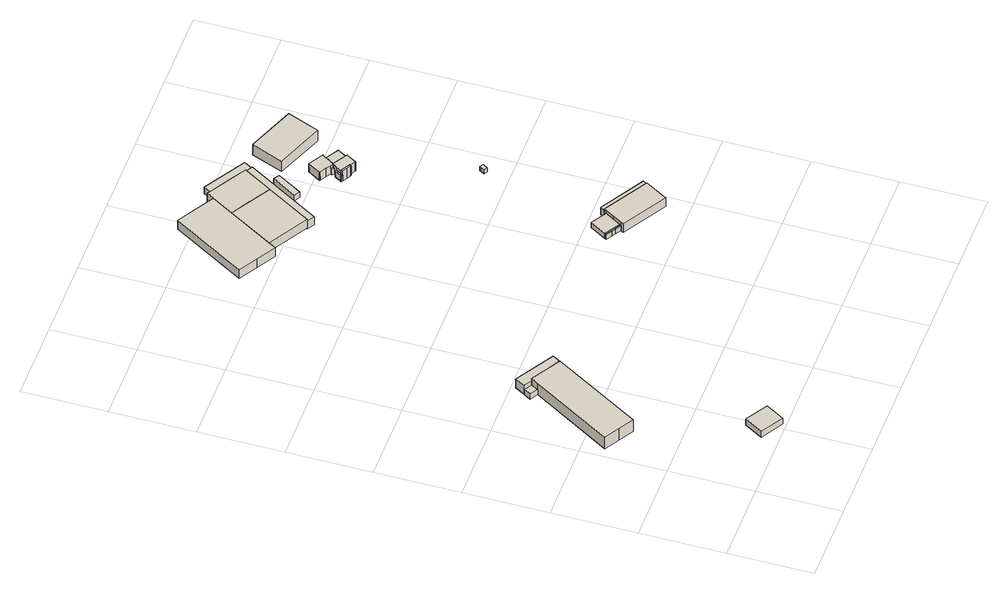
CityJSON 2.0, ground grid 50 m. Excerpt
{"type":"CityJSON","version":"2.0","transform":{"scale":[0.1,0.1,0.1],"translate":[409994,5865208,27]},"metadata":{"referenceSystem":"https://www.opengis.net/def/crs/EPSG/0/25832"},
"CityObjects":{
"building1":{"type":"Building","attributes":{"Gemeindeschluessel":"03454033","AbsoluteHoehe":"33.068","MittlereTraufHoehe":"36.823","Firsthoehe":"38.189","function":"31001_2100","roofType":"3100","measuredHeight":5.12},"address":[{"country":"Germany","locality":"Lorup","thoroughfareNumber":"20","thoroughfareName":"Am Funkturm"}],"geometry":[{"type":"MultiSurface","lod":"1","boundaries":[[[0,1,2,3]],[[4,5,6,7]],[[4,7,3,2]],[[5,4,2,1]],[[6,5,1,0]],[[7,6,0,3]]]}]},
"building2":{"type":"Building","attributes":{"Gemeindeschluessel":"03454033","AbsoluteHoehe":"33.106","MittlereTraufHoehe":"41.262","Firsthoehe":"42.823","function":"31001_2000","roofType":"3100","measuredHeight":9.72},"address":[{"country":"Germany","locality":"Lorup"}],"geometry":[{"type":"MultiSurface","lod":"1","boundaries":[[[8,9,10,11,12,13,14]],[[15,16,17,18,19,20,21]],[[15,21,14,13]],[[16,15,13,12]],[[17,16,12,11]],[[18,17,11,10]],[[19,18,10,9]],[[20,19,9,8]],[[21,20,8,14]]]}]},
"building3":{"type":"Building","attributes":{"Gemeindeschluessel":"03454033","AbsoluteHoehe":"33.053","MittlereTraufHoehe":"39.788","Firsthoehe":"39.788","function":"31001_1130","roofType":"1000","measuredHeight":6.74},"address":[{"country":"Germany","locality":"Lorup","thoroughfareNumber":"10","thoroughfareName":"Industriestraße"}],"children":["building3-1"],"geometry":[{"type":"MultiSurface","lod":"1","boundaries":[[[22,23,24,25,26,27]],[[28,29,30,31,20,18]],[[26,32,33,27]],[[29,28,26,25]],[[30,29,25,24]],[[31,30,24,23]],[[20,31,23,22]],[[18,20,22,27]],[[32,28,18,33]]]}]},
"building3-1":{"type":"BuildingPart","attributes":{"AbsoluteHoehe":"33.053","MittlereTraufHoehe":"36.864","Firsthoehe":"37.39","roofType":"2100","measuredHeight":4.34},"parents":["building3"],"geometry":[{"type":"MultiSurface","lod":"1","boundaries":[[[34,33,32,35]],[[28,18,17,36]],[[28,36,35,32]],[[17,18,33,34]],[[36,17,34,35]],[[18,28,32,33]]]}]},
"building4":{"type":"Building","attributes":{"Gemeindeschluessel":"03454033","AbsoluteHoehe":"28.9","MittlereTraufHoehe":"34.88","Firsthoehe":"36.851","function":"31001_2100","roofType":"3100","measuredHeight":7.95},"address":[{"country":"Germany","locality":"Lorup"}],"geometry":[{"type":"MultiSurface","lod":"1","boundaries":[[[37,38,39,40,41,42,43,44]],[[45,46,47,48,49,50,51,52]],[[45,52,44,43]],[[46,45,43,42]],[[47,46,42,41]],[[48,47,41,40]],[[49,48,40,39]],[[50,49,39,38]],[[51,50,38,37]],[[52,51,37,44]]]}]},
"building5":{"type":"Building","attributes":{"Gemeindeschluessel":"03454033","AbsoluteHoehe":"29.636","MittlereTraufHoehe":"32.95","Firsthoehe":"32.95","function":"51009_1610","roofType":"1000","measuredHeight":3.31},"address":[{"country":"Germany","locality":"Lorup"}],"geometry":[{"type":"MultiSurface","lod":"1","boundaries":[[[53,54,55,56]],[[57,58,59,60]],[[57,60,56,55]],[[58,57,55,54]],[[59,58,54,53]],[[60,59,53,56]]]}]},
"building6":{"type":"Building","attributes":{"Gemeindeschluessel":"03454033","AbsoluteHoehe":"29.227","MittlereTraufHoehe":"34.185","Firsthoehe":"36.943","function":"31001_2100","roofType":"9999","measuredHeight":7.72},"address":[{"country":"Germany","locality":"Lorup","thoroughfareNumber":"16","thoroughfareName":"Industriestraße"}],"geometry":[{"type":"MultiSurface","lod":"1","boundaries":[[[61,62,63,64]],[[65,66,67,68]],[[65,68,64,63]],[[66,65,63,62]],[[67,66,62,61]],[[68,67,61,64]]]}]},
"building7":{"type":"Building","attributes":{"Gemeindeschluessel":"03454033","AbsoluteHoehe":"29.611","MittlereTraufHoehe":"32.978","Firsthoehe":"33.969","function":"31001_2100","roofType":"3100","measuredHeight":4.36},"address":[{"country":"Germany","locality":"Lorup","thoroughfareNumber":"9","thoroughfareName":"Am Funkturm"}],"children":["building7-1","building7-2"],"geometry":[{"type":"MultiSurface","lod":"1","boundaries":[[[69,70,71,72]],[[73,74,75,76]],[[73,76,72,71]],[[74,73,71,70]],[[69,77,56,60,57,55,78,70]],[[76,75,69,72]],[[55,57,74,78]],[[77,75,60,56]]]}]},
"building7-1":{"type":"BuildingPart","attributes":{"AbsoluteHoehe":"29.611","MittlereTraufHoehe":"32.978","Firsthoehe":"32.978","roofType":"1000","measuredHeight":3.37},"parents":["building7"],"geometry":[{"type":"MultiSurface","lod":"1","boundaries":[[[55,54,79,78]],[[80,58,57,74]],[[80,74,78,79]],[[58,80,79,54]],[[57,58,54,55]],[[74,57,55,78]]]}]},
"building7-2":{"type":"BuildingPart","attributes":{"AbsoluteHoehe":"29.611","MittlereTraufHoehe":"32.978","Firsthoehe":"32.978","roofType":"1000","measuredHeight":3.37},"parents":["building7"],"geometry":[{"type":"MultiSurface","lod":"1","boundaries":[[[77,81,53,56]],[[59,82,75,60]],[[59,60,56,53]],[[82,59,53,81]],[[75,82,81,77]],[[56,60,75,77]]]}]},
"building8":{"type":"Building","attributes":{"Gemeindeschluessel":"03454033","AbsoluteHoehe":"29.198","MittlereTraufHoehe":"35.37","Firsthoehe":"36.32","function":"31001_2100","roofType":"3100","measuredHeight":7.12},"address":[{"country":"Germany","locality":"Lorup"}],"geometry":[{"type":"MultiSurface","lod":"1","boundaries":[[[83,84,85,86,87,88,89,90]],[[91,92,93,94,95,96,97,98]],[[91,98,90,89]],[[92,91,89,88]],[[93,92,88,87]],[[94,93,87,86]],[[95,94,86,85]],[[96,95,85,84]],[[97,96,84,83]],[[98,97,83,90]]]}]},
"building9":{"type":"Building","attributes":{"Gemeindeschluessel":"03454033","AbsoluteHoehe":"28.878","MittlereTraufHoehe":"35.361","Firsthoehe":"36.946","function":"31001_2100","roofType":"9999","measuredHeight":8.07},"address":[{"country":"Germany","locality":"Lorup"}],"geometry":[{"type":"MultiSurface","lod":"1","boundaries":[[[64,99,100,101,102,103,104,61,105,106]],[[107,51,50,108,109,110,111,112,113,114]],[[107,114,106,105]],[[51,107,105,61]],[[50,51,61,104]],[[108,50,104,103]],[[109,108,103,102]],[[110,109,102,101]],[[111,110,101,100]],[[112,111,100,99]],[[113,112,99,64]],[[114,113,64,106]]]}]},
"building10":{"type":"Building","attributes":{"Gemeindeschluessel":"03454033","AbsoluteHoehe":"29.492","MittlereTraufHoehe":"34.739","Firsthoehe":"34.997","function":"51009_1610","roofType":"2100","measuredHeight":5.5},"address":[{"country":"Germany","locality":"Lorup"}],"geometry":[{"type":"MultiSurface","lod":"1","boundaries":[[[115,116,117,118]],[[119,120,121,122]],[[119,122,118,117]],[[120,119,117,116]],[[121,120,116,115]],[[122,121,115,118]]]}]},
"building11":{"type":"Building","attributes":{"Gemeindeschluessel":"03454033","AbsoluteHoehe":"28.443","MittlereTraufHoehe":"34.592","Firsthoehe":"35.011","function":"51009_1610","roofType":"2100","measuredHeight":6.57},"address":[{"country":"Germany","locality":"Lorup"}],"children":["building11-1"],"geometry":[{"type":"MultiSurface","lod":"1","boundaries":[[[123,124,125,126,127]],[[128,129,130,131,132]],[[128,132,127,126]],[[129,128,126,125]],[[130,129,125,124]],[[123,133,134,124]],[[132,131,123,127]],[[133,131,130,134]]]}]},
"building11-1":{"type":"BuildingPart","attributes":{"AbsoluteHoehe":"28.443","MittlereTraufHoehe":"33.303","Firsthoehe":"33.303","roofType":"1000","measuredHeight":4.86},"parents":["building11"],"geometry":[{"type":"MultiSurface","lod":"1","boundaries":[[[134,133,135,136,137]],[[138,139,131,130,140]],[[138,140,137,136]],[[139,138,136,135]],[[131,139,135,133]],[[140,130,134,137]],[[130,131,133,134]]]}]},
"building12":{"type":"Building","attributes":{"Gemeindeschluessel":"03454033","AbsoluteHoehe":"29.283","MittlereTraufHoehe":"33.573","Firsthoehe":"33.573","function":"31001_2000","roofType":"1000","measuredHeight":4.29},"address":[{"country":"Germany","locality":"Lorup"}],"geometry":[{"type":"MultiSurface","lod":"1","boundaries":[[[141,142,143,144]],[[145,146,147,148]],[[145,148,144,143]],[[146,145,143,142]],[[147,146,142,141]],[[148,147,141,144]]]}]},
"building13":{"type":"Building","attributes":{"Gemeindeschluessel":"03454033","AbsoluteHoehe":"29.045","MittlereTraufHoehe":"33.987","Firsthoehe":"37.082","function":"31001_1000","roofType":"3100","measuredHeight":8.04},"address":[{"country":"Germany","locality":"Lorup"}],"children":["building13-1","building13-2","building13-3","building13-4","building13-5","building13-6","building13-7","building13-8"],"geometry":[{"type":"MultiSurface","lod":"1","boundaries":[[[149,150,151,152,153,154,155,156,157,158,159,160,161,162,163,164,165]],[[166,167,168,169,170,171,172,173,174,175,176,177,178,179,180,181,182]],[[162,183,184,163]],[[169,168,162,161]],[[170,169,161,160]],[[159,185,186,160]],[[172,171,159,158]],[[173,172,158,157]],[[174,173,157,156]],[[155,187,188,156]],[[154,189,187,155]],[[177,176,154,153]],[[178,177,153,152]],[[179,178,152,151]],[[180,179,151,150]],[[181,180,150,149]],[[182,181,149,165]],[[166,182,165,164]],[[167,166,164,163]],[[183,168,167,184]],[[185,171,170,186]],[[187,175,174,188]],[[189,176,175,187]]]}]},
"building13-1":{"type":"BuildingPart","attributes":{"AbsoluteHoehe":"29.045","MittlereTraufHoehe":"33.295","Firsthoehe":"33.295","roofType":"1000","measuredHeight":4.25},"parents":["building13"],"geometry":[{"type":"MultiSurface","lod":"1","boundaries":[[[190,191,192,193,194,195,196]],[[197,198,199,200,201,202,203]],[[197,203,196,195]],[[198,197,195,194]],[[199,198,194,193]],[[200,199,193,192]],[[201,200,192,191]],[[203,202,190,196]],[[190,202,204,205]],[[205,204,201,191]]]}]},
"building13-2":{"type":"BuildingPart","attributes":{"AbsoluteHoehe":"29.045","MittlereTraufHoehe":"33.34","Firsthoehe":"33.34","roofType":"1000","measuredHeight":4.29},"parents":["building13"],"geometry":[{"type":"MultiSurface","lod":"1","boundaries":[[[206,184,183,207]],[[168,167,208,209]],[[168,209,207,183]],[[209,208,206,207]],[[167,168,183,184]],[[208,167,184,206]]]}]},
"building13-3":{"type":"BuildingPart","attributes":{"AbsoluteHoehe":"29.045","MittlereTraufHoehe":"35.755","Firsthoehe":"37.595","roofType":"3100","measuredHeight":8.55},"parents":["building13"],"geometry":[{"type":"MultiSurface","lod":"1","boundaries":[[[210,211,212,213,214,215,216,217,218]],[[202,204,219,220,221,222,223,224,225]],[[202,225,218,217]],[[216,205,190,217]],[[215,226,227,216]],[[214,228,229,226,215]],[[221,220,214,213]],[[222,221,213,212]],[[223,222,212,211]],[[224,223,211,210]],[[225,224,210,218]],[[205,204,202,190]],[[226,219,204,227]],[[229,230,219,226]],[[228,220,230,229]]]}]},
"building13-4":{"type":"BuildingPart","attributes":{"AbsoluteHoehe":"29.045","MittlereTraufHoehe":"34.823","Firsthoehe":"37.158","roofType":"3100","measuredHeight":8.11},"parents":["building13"],"geometry":[{"type":"MultiSurface","lod":"1","boundaries":[[[228,231,232,233,234,235,236,237,238,239,240,241,242,243,244,227,229]],[[204,201,208,167,245,246,247,248,249,250,251,252,253,254,255,220,230]],[[244,191,205,227]],[[208,201,244,243]],[[242,184,206,243]],[[241,256,257,258,164,163,242]],[[240,246,259,260,256,241]],[[247,246,240,239]],[[248,247,239,238]],[[249,248,238,237]],[[250,249,237,236]],[[251,250,236,235]],[[252,251,235,234]],[[253,252,234,233]],[[254,253,233,232]],[[255,254,232,231]],[[220,255,231,228]],[[227,204,219,226]],[[226,219,230,229]],[[201,204,205,191]],[[184,167,208,206]],[[164,166,167,163]],[[256,245,261,257]],[[257,261,166,164,258]],[[260,259,245,256]],[[230,220,228,229]]]}]},
"building13-5":{"type":"BuildingPart","attributes":{"AbsoluteHoehe":"29.045","MittlereTraufHoehe":"35.141","Firsthoehe":"37.205","roofType":"3100","measuredHeight":8.16},"parents":["building13"],"geometry":[{"type":"MultiSurface","lod":"1","boundaries":[[[262,263,264,265,266,258,257,260]],[[261,166,182,267,268,269,270,259]],[[266,165,164,258]],[[267,182,266,265]],[[268,267,265,264]],[[269,268,264,263]],[[270,269,263,262]],[[260,271,272,262]],[[257,261,245,256]],[[256,245,259,260]],[[258,164,166,261,257]],[[165,182,166,164]],[[271,259,270,272]]]}]},
"building13-6":{"type":"BuildingPart","attributes":{"BezugspunktDach":"4000","AbsoluteHoehe":"29.045","MittlereTraufHoehe":"32.545","Firsthoehe":"32.545","measuredHeight":3.5},"parents":["building13"],"geometry":[{"type":"MultiSurface","lod":"1","boundaries":[[[188,187,189,273,274,275]],[[276,277,176,175,174,278]],[[276,278,275,274]],[[277,276,274,273]],[[176,277,273,189]],[[278,174,188,275]],[[175,176,189,187]],[[174,175,187,188]]]}]},
"building13-7":{"type":"BuildingPart","attributes":{"BezugspunktDach":"4000","AbsoluteHoehe":"29.045","MittlereTraufHoehe":"32.545","Firsthoehe":"32.545","measuredHeight":3.5},"parents":["building13"],"geometry":[{"type":"MultiSurface","lod":"1","boundaries":[[[279,280,281,282,272,271]],[[270,283,284,285,246,259]],[[283,270,272,282]],[[284,283,282,281]],[[285,284,281,280]],[[246,285,280,279]],[[259,246,279,271]],[[270,259,271,272]]]}]},
"building13-8":{"type":"BuildingPart","attributes":{"BezugspunktDach":"4000","AbsoluteHoehe":"29.045","MittlereTraufHoehe":"32.545","Firsthoehe":"32.545","measuredHeight":3.5},"parents":["building13"],"geometry":[{"type":"MultiSurface","lod":"1","boundaries":[[[286,186,185,287]],[[171,170,288,289]],[[171,289,287,185]],[[288,170,186,286]],[[289,288,286,287]],[[170,171,185,186]]]}]},
"building14":{"type":"Building","attributes":{"Gemeindeschluessel":"03454033","AbsoluteHoehe":"29.142","MittlereTraufHoehe":"32.146","Firsthoehe":"32.146","function":"51009_1610","roofType":"1000","measuredHeight":3},"address":[{"country":"Germany","locality":"Lorup"}],"geometry":[{"type":"MultiSurface","lod":"1","boundaries":[[[290,291,292,293]],[[294,295,296,297]],[[294,297,293,292]],[[295,294,292,291]],[[296,295,291,290]],[[297,296,290,293]]]}]},
"building15":{"type":"Building","attributes":{"Gemeindeschluessel":"03454033","AbsoluteHoehe":"27.542","MittlereTraufHoehe":"34.334","Firsthoehe":"36.17","function":"31001_2100","roofType":"3100","measuredHeight":8.63},"address":[{"country":"Germany","locality":"Lorup"}],"geometry":[{"type":"MultiSurface","lod":"1","boundaries":[[[298,299,300,301]],[[302,303,304,305]],[[302,305,301,300]],[[303,302,300,299]],[[304,303,299,298]],[[305,304,298,301]]]}]}
},
"vertices":[
[353,82,105],[486,3,105],[552,113,105],[419,193,105],[552,113,61],[486,3,61],[353,82,61],[419,193,61],
[491,1267,147],[404,1319,147],[317,1371,147],[292,1328,147],[9,856,147],[97,803,147],[184,751,147],[97,803,61],[9,856,61],[292,1328,61],[317,1371,61],[404,1319,61],[491,1267,61],[184,751,61],
[491,1267,128],[500,1262,128],[534,1319,128],[306,1456,128],[271,1398,128],[317,1371,128],[271,1398,61],[306,1456,61],[534,1319,61],[500,1262,61],[271,1398,99],[317,1371,99],
[292,1328,99],[246,1356,99],[246,1356,61],
[1083,3319,85],[1159,3447,85],[1049,3513,85],[939,3578,85],[680,3144,85],[791,3078,85],[901,3012,85],[926,3056,85],[901,3012,19],[791,3078,19],[680,3144,19],[939,3578,19],[1049,3513,19],[1159,3447,19],[1083,3319,19],[926,3056,19],
[1608,1335,60],[1626,1324,60],[1631,1333,60],[1614,1343,60],[1631,1333,26],[1626,1324,26],[1608,1335,26],[1614,1343,26],
[1083,3319,86],[926,3056,86],[1160,2916,86],[1317,3179,86],[1160,2916,22],[926,3056,22],[1083,3319,22],[1317,3179,22],
[1575,1366,65],[1666,1311,65],[1724,1408,65],[1633,1463,65],[1724,1408,26],[1666,1311,26],[1575,1366,26],[1633,1463,26],[1575,1366,60],[1666,1311,60],
[1661,1303,60],[1661,1303,26],
[1570,1358,60],[1570,1358,26],
[1915,1132,86],[1954,1198,86],[1994,1265,86],[1732,1421,86],[1724,1408,86],[1692,1355,86],[1661,1303,86],[1653,1289,86],[1661,1303,22],[1692,1355,22],[1724,1408,22],[1732,1421,22],[1994,1265,22],[1954,1198,22],[1915,1132,22],[1653,1289,22],
[1419,3350,86],[1307,3417,86],[1297,3423,86],[1214,3472,86],[1185,3490,86],[1159,3447,86],[1195,3252,86],[1205,3246,86],[1195,3252,19],[1185,3490,19],[1214,3472,19],[1297,3423,19],[1307,3417,19],[1419,3350,19],[1317,3179,19],[1205,3246,19],
[1747,1446,77],[1732,1421,77],[1994,1265,77],[2009,1290,77],[1994,1265,25],[1732,1421,25],[1747,1446,25],[2009,1290,25],
[1461,3325,75],[1419,3350,75],[1317,3179,75],[1160,2916,75],[1202,2891,75],[1160,2916,14],[1317,3179,14],[1419,3350,14],[1461,3325,14],[1202,2891,14],[1461,3325,63],[1419,3350,63],
[1493,3379,63],[1247,3527,63],[1214,3472,63],[1247,3527,14],[1493,3379,14],[1214,3472,14],
[1334,3047,66],[1367,3027,66],[1455,3170,66],[1421,3191,66],[1455,3170,23],[1367,3027,23],[1334,3047,23],[1421,3191,23],
[1658,2990,82],[1658,2989,82],[1660,2992,82],[1657,2994,82],[1617,3017,82],[1577,3041,82],[1574,3043,82],[1573,3040,82],[1530,2968,82],[1529,2968,82],[1528,2966,82],[1531,2964,82],[1570,2941,82],[1594,2926,82],[1607,2919,82],[1612,2916,82],[1644,2966,82],[1612,2916,20],[1607,2919,20],[1594,2926,20],[1570,2941,20],[1531,2964,20],[1528,2966,20],[1529,2968,20],[1530,2968,20],[1573,3040,20],[1574,3043,20],[1577,3041,20],[1617,3017,20],[1657,2994,20],[1660,2992,20],[1658,2989,20],[1658,2990,20],[1644,2966,20],[1594,2926,63],[1607,2919,63],[1528,2966,55],[1531,2964,55],[1574,3043,55],[1573,3040,55],[1577,3041,55],
[1564,2848,63],[1589,2890,63],[1582,2894,63],[1558,2855,63],[1557,2855,63],[1556,2852,63],[1559,2850,63],[1556,2852,20],[1557,2855,20],[1558,2855,20],[1582,2894,20],[1589,2890,20],[1564,2848,20],[1559,2850,20],[1571,2859,20],[1571,2859,63],
[1600,2908,63],[1588,2916,63],[1600,2908,20],[1588,2916,20],
[1614,2818,94],[1613,2817,94],[1617,2815,94],[1618,2819,94],[1623,2827,94],[1597,2843,94],[1571,2859,94],[1564,2848,94],[1590,2832,94],[1597,2843,20],[1623,2827,20],[1618,2819,20],[1617,2815,20],[1613,2817,20],[1614,2818,20],[1590,2832,20],[1597,2843,87],[1571,2859,87],[1623,2827,87],[1615,2832,87],[1615,2832,20],
[1657,2807,87],[1656,2806,87],[1659,2804,87],[1661,2808,87],[1694,2863,87],[1694,2862,87],[1696,2865,87],[1693,2867,87],[1687,2870,87],[1687,2871,87],[1651,2892,87],[1607,2919,87],[1600,2908,87],[1589,2890,87],[1651,2892,20],[1687,2871,20],[1687,2870,20],[1693,2867,20],[1696,2865,20],[1694,2862,20],[1694,2863,20],[1661,2808,20],[1659,2804,20],[1656,2806,20],[1657,2807,20],[1651,2892,86],[1649,2893,86],[1612,2916,86],[1686,2871,20],[1686,2871,86],[1649,2893,20],
[1711,2912,86],[1717,2922,86],[1680,2944,86],[1671,2949,86],[1644,2966,86],[1671,2949,20],[1680,2944,20],[1717,2922,20],[1711,2912,20],[1686,2871,55],[1711,2912,55],
[1577,3042,55],[1574,3044,55],[1572,3040,55],[1574,3044,20],[1577,3042,20],[1572,3040,20],
[1687,2871,55],[1709,2909,55],[1710,2908,55],[1711,2911,55],[1711,2911,20],[1710,2908,20],[1709,2909,20],
[1531,2963,55],[1528,2965,55],[1531,2963,20],[1528,2965,20],
[1850,2140,51],[1869,2127,51],[1889,2158,51],[1870,2170,51],[1889,2158,21],[1869,2127,21],[1850,2140,21],[1870,2170,21],
[1545,3186,83],[1830,3074,83],[1904,3263,83],[1619,3375,83],[1904,3263,5],[1830,3074,5],[1545,3186,5],[1619,3375,5]
]}
